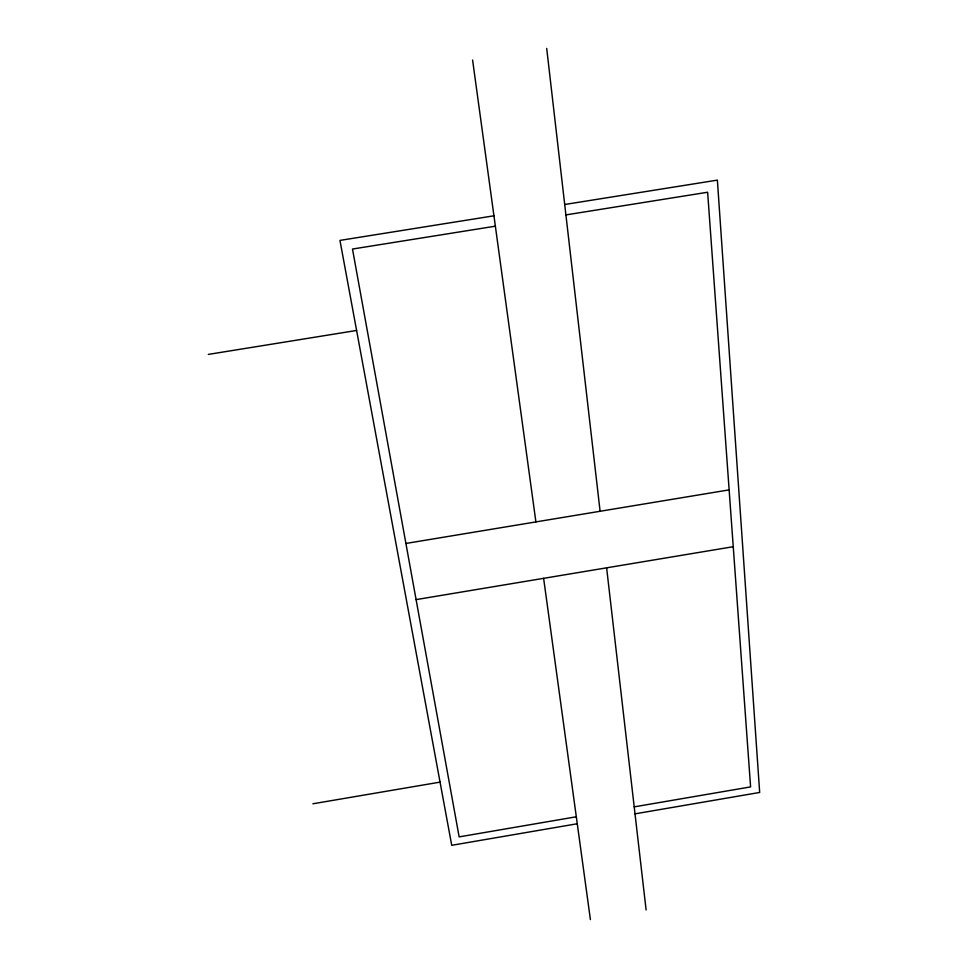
<?xml version="1.0" encoding="UTF-8"?>
<svg xmlns="http://www.w3.org/2000/svg" width="968" height="968" viewBox="0 0 968 968"><rect width="100%" height="100%" fill="white"/><g stroke="black" fill="none" stroke-linecap="round" stroke-linejoin="round"><path stroke-width="1.45" d="M576.311 816.786L459.147 836.884L352.485 249.042L495.374 226.185M634.209 806.864L750.599 786.899L707.632 192.245L565.905 214.908M577.267 823.756L451.729 845.306L339.962 240.403L493.946 215.803M635.008 813.846L759.674 792.453L717.373 180.121L564.707 204.502M312.894 803.779L440.053 782.12M416.095 599.615L733.248 546.702M405.894 543.459L729.146 489.881M208.326 354.409L356.599 330.463M472.59 60.016L535.897 521.909M543.629 578.332L590.407 919.6M546.702 48.4L600.099 511.273M606.621 567.817L646.104 909.932"/></g></svg>
